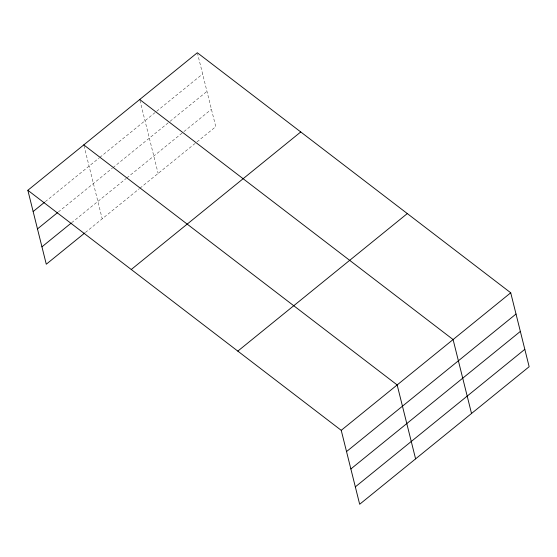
<?xml version="1.0" encoding="UTF-8"?>
<svg xmlns="http://www.w3.org/2000/svg" width="557" height="557" viewBox="0 0 557 557"><rect width="100%" height="100%" fill="white"/><g stroke="black" fill="none" stroke-linecap="round" stroke-linejoin="round"><path stroke-width="0.42" stroke-dasharray="2.79 2.09" d="M45.277 201.683L99.181 157.93M99.856 157.387L202.63 73.984M58.367 211.959L112.277 168.214M112.953 167.664L169.439 121.823M170.115 121.28L206.967 91.369M71.595 222.765L126.181 178.47M126.85 177.92L183.288 132.12M183.956 131.577L211.43 109.283M85.367 232.492L139.271 188.746M139.946 188.196L196.336 142.439M197.004 141.896L215.768 126.669L197.54 53.563M139.911 100.323L158.139 173.436M83.982 145.711L102.21 218.824"/><path stroke-width="0.84" d="M27.85 190.285L197.331 52.741L510.72 292.787L529.15 366.715L359.669 504.259L341.232 430.331L27.85 190.285L46.28 264.213L84.692 233.042M33.148 211.528L44.602 202.226M37.479 228.913L57.698 212.502M41.949 246.828L70.92 223.308M131.264 269.497L300.752 131.96M237.818 351.112L407.299 213.575M341.232 430.331L510.72 292.787M346.531 451.574L516.012 314.03M350.868 468.959L520.349 331.415M355.331 486.874L524.812 349.33M139.71 99.508L453.092 339.554L471.528 413.482M83.78 144.897L397.162 384.943L415.599 458.871"/></g></svg>
